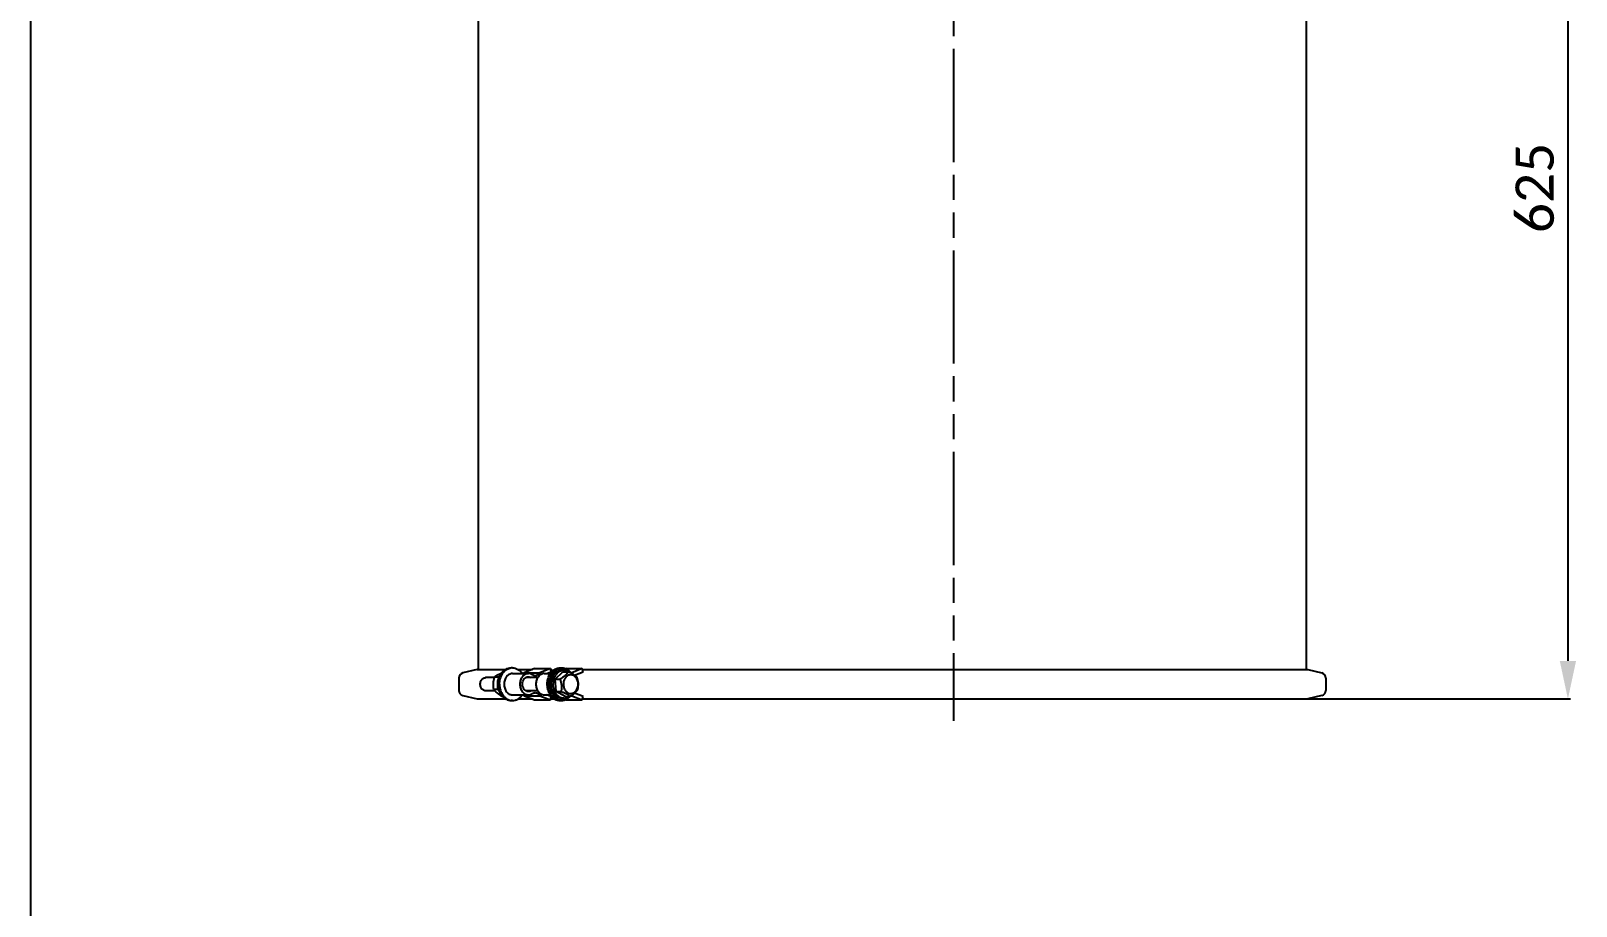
# Model space of a CAD drawing. Header units: millimetres. Extents: x 330 to 5284, y -2489 to 1657.
# Drawn here: x 330 to 1274, y -416 to 119 of the extents above; entities that cross this region are included whole.
import ezdxf

# ---------------------------------------------------------------- set-up
doc = ezdxf.new("R2010")
doc.units = ezdxf.units.MM
doc.header["$LTSCALE"] = 154
doc.header["$PDMODE"] = 3
doc.header["$PDSIZE"] = 8
doc.linetypes.add('PHANTOM', pattern=[0.8, 0.45, -0.05, 0.1, -0.05, 0.1, -0.05])
doc.layers.get('0').update_dxf_attribs({"linetype": 'CONTINUOUS'})
doc.layers.get('Defpoints').update_dxf_attribs({"linetype": 'CONTINUOUS'})
for name, color, linetype in [('00_BUW_DATUM', 7, 'CONTINUOUS'), ('02___PRT_ALL_AXES', 7, 'CONTINUOUS'), ('DEFAULT_3', 7, 'PHANTOM')]:
    doc.layers.add(name, color=color, linetype=linetype)
doc.styles.get("Standard").update_dxf_attribs({"font": 'calibri.ttf'})
doc.dimstyles.new('DIMSTYLE_1', dxfattribs={"dimtxt": 23.333333, "dimasz": 23.333333, "dimexe": 1.5, "dimexo": 1, "dimgap": 0.875, "dimtad": 1, "dimdec": 0, "dimdsep": 46, "dimtxsty": 'Standard', "dimblk": '_FILLED', "dimblk1": '_FILLED', "dimblk2": '_FILLED', "dimcen": 0.09, "dimazin": 2, "dimtp": 0.01, "dimtm": 0.01, "dimtfac": 1, "dimtdec": 0, "dimtofl": 0, "dimtmove": 0, "dimatfit": 3, "dimldrblk": '_FILLED', "dimfxl": 1, "dimtolj": 1, "dimarcsym": 0})

# ---------------------------------------------------------------- blocks, each defined once
blk = doc.blocks.new('_FILLED')
at = {"color": 0, "linetype": 'ByBlock'}
blk.add_solid([(0, 0), (-1, 0.214), (-1, -0.214)], dxfattribs=at)
blk = doc.blocks.new('*D172')
at = {"color": 0, "lineweight": -2}
for p, q in [((1061.04, 335.67), (1270.83, 335.67)), ((1269.33, 312.34), (1269.33, -266.05)), ((1092.38, -289.38), (1270.83, -289.38))]:
    blk.add_line(p, q, dxfattribs=at)
at = {"layer": 'Defpoints', "color": 0}
for p in [(1060.04, 335.67), (1091.38, -289.38), (1269.33, -289.38)]:
    blk.add_point(p, dxfattribs=at)
at = {"color": 0, "linetype": 'ByBlock', "lineweight": -2, "xscale": 23.3333333333, "yscale": 23.3333333333, "zscale": 23.3333333333}
for p, rotation in [((1269.33, 335.67), 89.99999999999999), ((1269.33, -289.38), 270)]:
    blk.add_blockref('_FILLED', p, dxfattribs=dict(at, rotation=rotation))
at = {"color": 0, "insert": (1237.34, 23.14), "char_height": 23.3333, "attachment_point": 2, "rotation": 90, "line_spacing_factor": 0.9}
blk.add_mtext('\\A1;{\\A1;625}', dxfattribs=at)

msp = doc.modelspace()

# ---------------------------------------------------------------- linework, layer by layer
at = {"color": 0, "linetype": 'Continuous'}
msp.add_line((329.797, -503.375), (329.797, 1650.816), dxfattribs=at)
for p, q in [((603.375, -271.279), (603.375, 226.523)), ((624.179, -273.83), (633.903, -273.83)), ((637.68, -270.82), (631.223, -273.283)), ((631.223, -273.283), (640.947, -273.283)), ((637.68, -270.82), (647.403, -270.82)), ((647.403, -270.82), (640.947, -273.283)), ((643.627, -273.83), (647.324, -273.83)), ((644.999, -273.83), (647.856, -272.74)), ((647.856, -272.74), (647.403, -270.82)), ((650.207, -277.288), (655.025, -272.863)), ((655.66, -271.83), (654.566, -271.83)), ((655.025, -272.863), (658.056, -272.863)), ((657.127, -270.82), (656.884, -270.913)), ((657.127, -270.82), (666.851, -270.82)), ((659.869, -273.283), (660.395, -273.283)), ((666.851, -270.82), (660.395, -273.283)), ((662.014, -274.758), (667.304, -272.74)), ((667.304, -272.74), (666.851, -270.82)), ((613.112, -276.33), (607.649, -276.33)), ((639.57, -276.33), (632.296, -276.33)), ((650.842, -284.755), (650.207, -277.288)), ((650.207, -277.288), (653.238, -277.288)), ((613.386, -284.33), (607.649, -284.33)), ((624.179, -286.83), (633.903, -286.83)), ((631.223, -287.377), (640.947, -287.377)), ((631.223, -287.377), (637.68, -289.84)), ((639.57, -284.33), (632.296, -284.33)), ((637.68, -289.84), (647.403, -289.84)), ((640.947, -287.377), (647.403, -289.84)), ((643.627, -286.83), (647.318, -286.83)), ((647.856, -287.92), (644.999, -286.83)), ((647.403, -289.84), (647.856, -287.92)), ((650.842, -284.755), (653.873, -284.755)), ((656.295, -287.797), (650.842, -284.755)), ((655.66, -288.83), (654.566, -288.83)), ((656.295, -287.797), (659.325, -287.797)), ((656.879, -289.745), (657.127, -289.84)), ((657.127, -289.84), (666.851, -289.84)), ((659.976, -287.377), (660.395, -287.377)), ((660.395, -287.377), (666.851, -289.84)), ((667.304, -287.92), (661.993, -285.894)), ((666.851, -289.84), (667.304, -287.92))]:
    msp.add_line(p, q)
for centre, radius, start, end in [((656.51, -271.122), 4.445, 325.220633, 330.912457), ((645.422, -282.979), 19.421, 20.465782, 21.363171), ((637.358, -281.103), 16.913, 347.528922, 348.512913), ((652.841, -281.82), 8.981, 317.388133, 320.439832), ((656.457, -289.569), 4.507, 29.107339, 32.038589)]:
    msp.add_arc(centre, radius, start, end)
for points, knots in [([(615.326, -280.329), (615.326, -279.038), (615.712, -276.505), (617.16, -273.695), (618.798, -271.986), (620.182, -271.045), (621.691, -270.462), (622.747, -270.33), (623.268, -270.33)], [0, 0, 0, 0, 0.274998, 0.5356855, 0.6585206, 0.7759923, 0.8891877, 1, 1, 1, 1]), ([(624.179, -273.83), (623.841, -273.83), (623.154, -273.916), (622.173, -274.295), (621.274, -274.907), (620.49, -275.724), (619.849, -276.716), (619.211, -278.231), (619.017, -279.49), (619.017, -280.33)], [0, 0, 0, 0, 0.1106992, 0.22378, 0.3411331, 0.4638443, 0.592103, 0.7252814, 1, 1, 1, 1]), ([(633.903, -273.83), (633.565, -273.83), (632.878, -273.916), (631.897, -274.295), (630.997, -274.907), (629.933, -276.017), (628.992, -277.846), (628.613, -280.33), (628.992, -282.814), (629.933, -284.642), (630.997, -285.753), (631.897, -286.365), (632.878, -286.744), (633.565, -286.83), (633.903, -286.83)], [0, 0, 0, 0, 0.0554057, 0.1120035, 0.1707395, 0.2321573, 0.3625014, 0.5, 0.6374986, 0.7678427, 0.8292605, 0.8879965, 0.9445943, 1, 1, 1, 1]), ([(631.223, -273.283), (631.196, -273.332), (631.085, -273.522), (630.961, -273.705), (630.86, -273.835)], [0, 0, 0, 0, 0.2530895, 1, 1, 1, 1]), ([(636.379, -274.626), (636.012, -274.374), (635.216, -273.972), (634.334, -273.83), (633.903, -273.83)], [0, 0, 0, 0, 0.5083419, 1, 1, 1, 1]), ([(640.947, -273.283), (640.79, -273.565), (640.425, -274.084), (639.725, -274.695), (638.924, -275.081), (638.348, -275.169), (638.066, -275.169)], [0, 0, 0, 0, 0.2688994, 0.5233878, 0.7653702, 1, 1, 1, 1]), ([(643.627, -273.83), (643.288, -273.83), (642.602, -273.916), (641.621, -274.295), (640.721, -274.907), (639.656, -276.017), (638.715, -277.846), (638.336, -280.33), (638.715, -282.814), (639.656, -284.642), (640.721, -285.753), (641.621, -286.365), (642.602, -286.744), (643.288, -286.83), (643.627, -286.83)], [0, 0, 0, 0, 0.0554057, 0.1120035, 0.1707395, 0.2321573, 0.3625014, 0.5, 0.6374986, 0.7678427, 0.8292605, 0.8879965, 0.9445943, 1, 1, 1, 1]), ([(648.201, -286.792), (647.703, -286.05), (646.889, -284.392), (646.286, -281.666), (646.303, -278.838), (646.941, -276.123), (648.157, -273.728), (649.866, -271.838), (651.632, -270.808), (653.127, -270.398), (653.886, -270.33), (654.262, -270.33)], [0, 0, 0, 0, 0.1281816, 0.2617516, 0.3971945, 0.5305496, 0.6583535, 0.7785669, 0.8913848, 0.9460036, 1, 1, 1, 1]), ([(648.808, -286.468), (648.167, -285.515), (647.455, -283.872), (647.039, -281.551), (646.974, -279.151), (647.449, -276.784), (648.443, -274.682), (649.404, -273.323), (650.556, -272.214), (651.859, -271.4), (653.268, -270.912), (654.728, -270.773), (656.182, -270.99), (657.572, -271.553), (658.846, -272.436), (659.572, -273.198), (659.904, -273.617)], [0, 0, 0, 0, 0.1321552, 0.2010429, 0.2705554, 0.4073567, 0.4733988, 0.5369383, 0.597759, 0.6560343, 0.7123517, 0.767655, 0.8230881, 0.8797681, 0.9385702, 1, 1, 1, 1]), ([(649.389, -274.876), (649.696, -274.413), (650.388, -273.567), (651.656, -272.585), (653.071, -271.97), (654.074, -271.83), (654.566, -271.83)], [0, 0, 0, 0, 0.2668436, 0.5205726, 0.763402, 1, 1, 1, 1]), ([(655.66, -271.83), (655.167, -271.83), (654.164, -271.97), (652.749, -272.585), (651.482, -273.567), (650.79, -274.413), (650.482, -274.876)], [0, 0, 0, 0, 0.2365976, 0.4794278, 0.733158, 1, 1, 1, 1]), ([(658.056, -272.863), (657.841, -273.237), (657.304, -274.03), (656.222, -275.162), (654.829, -276.261), (653.784, -276.948), (653.238, -277.288)], [0, 0, 0, 0, 0.1960603, 0.4328037, 0.707593, 1, 1, 1, 1]), ([(654.262, -270.33), (654.833, -270.33), (655.996, -270.49), (657.639, -271.193), (659.116, -272.317), (659.927, -273.287), (660.289, -273.818)], [0, 0, 0, 0, 0.2368869, 0.4798464, 0.7334651, 1, 1, 1, 1]), ([(659.728, -273.547), (659.443, -273.276), (658.838, -272.789), (657.828, -272.241), (656.76, -271.905), (656.024, -271.83), (655.66, -271.83)], [0, 0, 0, 0, 0.2608711, 0.5128725, 0.7582272, 1, 1, 1, 1]), ([(663.509, -275.904), (662.882, -275.303), (661.661, -274.475), (659.78, -273.563), (658.648, -273.096), (658.056, -272.863)], [0, 0, 0, 0, 0.4151754, 0.6957488, 1, 1, 1, 1]), ([(605.021, -282.577), (604.689, -281.961), (604.326, -280.546), (604.624, -278.769), (605.296, -277.571), (605.968, -276.878), (606.771, -276.433), (607.361, -276.33), (607.649, -276.33)], [0, 0, 0, 0, 0.264376, 0.5316024, 0.658784, 0.7785726, 0.8914155, 1, 1, 1, 1]), ([(607.649, -284.33), (607.391, -284.33), (606.862, -284.247), (605.864, -283.759), (605.293, -283.082), (605.021, -282.577)], [0, 0, 0, 0, 0.2351953, 0.4779813, 1, 1, 1, 1]), ([(615.12, -280.33), (615.12, -279.468), (615.324, -277.767), (615.943, -276.165), (616.35, -275.437)], [0, 0, 0, 0, 0.508363, 1, 1, 1, 1]), ([(616.35, -285.222), (615.943, -284.495), (615.324, -282.893), (615.12, -281.192), (615.12, -280.33)], [0, 0, 0, 0, 0.4916375, 1, 1, 1, 1]), ([(615.326, -280.329), (615.326, -281.621), (615.712, -284.154), (617.159, -286.964), (618.797, -288.673), (620.182, -289.614), (621.691, -290.198), (622.747, -290.33), (623.268, -290.33)], [0, 0, 0, 0, 0.2749976, 0.5356865, 0.6585222, 0.7759939, 0.8891887, 1, 1, 1, 1]), ([(619.017, -280.33), (619.017, -281.169), (619.211, -282.429), (619.849, -283.944), (620.49, -284.935), (621.274, -285.753), (622.173, -286.365), (623.154, -286.744), (623.841, -286.83), (624.179, -286.83)], [0, 0, 0, 0, 0.2747186, 0.407897, 0.5361557, 0.6588669, 0.77622, 0.8893008, 1, 1, 1, 1]), ([(633.903, -284.83), (633.669, -284.83), (633.194, -284.77), (632.273, -284.415), (631.265, -283.536), (630.504, -282.051), (630.24, -280.33), (630.504, -278.609), (631.265, -277.124), (632.273, -276.244), (633.194, -275.889), (633.669, -275.83), (633.903, -275.83)], [0, 0, 0, 0, 0.0554793, 0.1121511, 0.2318035, 0.3623192, 0.5, 0.6376808, 0.7681965, 0.8878489, 0.9445207, 1, 1, 1, 1]), ([(633.903, -275.83), (634.185, -275.83), (634.759, -275.917), (635.283, -276.165), (635.527, -276.321)], [0, 0, 0, 0, 0.4924673, 1, 1, 1, 1]), ([(638.066, -275.169), (637.773, -275.169), (637.171, -275.073), (636.629, -274.799), (636.379, -274.626)], [0, 0, 0, 0, 0.491647, 1, 1, 1, 1]), ([(650.235, -286.849), (649.531, -286.108), (648.684, -284.741), (648.044, -282.72), (647.718, -280.54), (647.945, -277.793), (648.803, -275.757), (649.389, -274.876)], [0, 0, 0, 0, 0.2390546, 0.3655645, 0.4946429, 0.7526607, 1, 1, 1, 1]), ([(650.482, -274.876), (649.897, -275.757), (649.038, -277.793), (648.812, -280.54), (649.138, -282.72), (649.778, -284.741), (650.625, -286.108), (651.329, -286.849)], [0, 0, 0, 0, 0.2473393, 0.5053571, 0.6344355, 0.7609454, 1, 1, 1, 1]), ([(653.238, -277.288), (653.685, -278.434), (654.201, -280.243), (654.226, -282.694), (654.05, -283.893), (653.933, -284.471)], [0, 0, 0, 0, 0.5045014, 0.7579174, 1, 1, 1, 1]), ([(663.535, -277.129), (663.218, -276.541), (662.411, -275.501), (660.704, -274.591), (658.81, -274.609), (657.115, -275.554), (655.879, -277.193), (655.233, -279.264), (655.245, -281.479), (655.708, -282.897), (656.05, -283.531)], [0, 0, 0, 0, 0.1251935, 0.2399532, 0.3502493, 0.4653422, 0.590962, 0.7261776, 0.8650608, 1, 1, 1, 1]), ([(656.05, -283.531), (656.367, -284.118), (657.174, -285.158), (658.881, -286.069), (660.775, -286.051), (662.47, -285.106), (663.706, -283.467), (664.352, -281.395), (664.34, -279.181), (663.877, -277.763), (663.535, -277.129)], [0, 0, 0, 0, 0.1251935, 0.2399532, 0.3502493, 0.4653422, 0.590962, 0.7261776, 0.8650608, 1, 1, 1, 1]), ([(664.144, -283.371), (664.401, -282.203), (664.669, -279.742), (664.048, -277.345), (663.617, -276.188)], [0, 0, 0, 0, 0.4922042, 1, 1, 1, 1]), ([(630.86, -286.825), (630.893, -286.868), (631.025, -287.045), (631.143, -287.232), (631.223, -287.377)], [0, 0, 0, 0, 0.2469613, 1, 1, 1, 1]), ([(635.527, -284.339), (635.283, -284.495), (634.759, -284.743), (634.185, -284.83), (633.903, -284.83)], [0, 0, 0, 0, 0.5075327, 1, 1, 1, 1]), ([(633.903, -286.83), (634.334, -286.83), (635.216, -286.688), (636.012, -286.286), (636.379, -286.033)], [0, 0, 0, 0, 0.4916581, 1, 1, 1, 1]), ([(636.379, -286.033), (636.629, -285.861), (637.171, -285.587), (637.773, -285.49), (638.066, -285.49)], [0, 0, 0, 0, 0.508353, 1, 1, 1, 1]), ([(638.066, -285.49), (638.348, -285.49), (638.924, -285.579), (639.725, -285.965), (640.425, -286.575), (640.79, -287.095), (640.947, -287.377)], [0, 0, 0, 0, 0.2346298, 0.4766122, 0.7311006, 1, 1, 1, 1]), ([(648.201, -286.792), (648.563, -287.33), (649.376, -288.313), (650.861, -289.454), (652.515, -290.167), (653.687, -290.33), (654.262, -290.33)], [0, 0, 0, 0, 0.2666955, 0.5203718, 0.7632639, 1, 1, 1, 1]), ([(648.808, -286.468), (649.112, -286.921), (649.787, -287.756), (650.999, -288.767), (652.348, -289.471), (653.783, -289.838), (655.25, -289.85), (656.69, -289.507), (658.046, -288.825), (658.844, -288.177), (659.214, -287.812)], [0, 0, 0, 0, 0.1349497, 0.2640494, 0.3880055, 0.5083779, 0.6274113, 0.7476177, 0.8712733, 1, 1, 1, 1]), ([(654.566, -288.83), (654.174, -288.83), (653.38, -288.742), (652.233, -288.352), (651.161, -287.719), (650.529, -287.159), (650.235, -286.849)], [0, 0, 0, 0, 0.2406782, 0.4854717, 0.7378101, 1, 1, 1, 1]), ([(651.329, -286.849), (651.623, -287.159), (652.255, -287.719), (653.327, -288.352), (654.474, -288.742), (655.268, -288.83), (655.66, -288.83)], [0, 0, 0, 0, 0.2621899, 0.5145283, 0.7593218, 1, 1, 1, 1]), ([(653.873, -284.755), (654.465, -284.988), (655.596, -285.456), (657.478, -286.367), (658.699, -287.196), (659.325, -287.797)], [0, 0, 0, 0, 0.3042557, 0.5848144, 1, 1, 1, 1]), ([(654.262, -290.33), (654.734, -290.33), (655.689, -290.222), (657.066, -289.743), (658.35, -288.966), (659.101, -288.28), (659.45, -287.901)], [0, 0, 0, 0, 0.2403339, 0.4849519, 0.737405, 1, 1, 1, 1]), ([(655.66, -288.83), (656.22, -288.83), (657.364, -288.647), (658.398, -288.129), (658.875, -287.804)], [0, 0, 0, 0, 0.491785, 1, 1, 1, 1]), ([(659.325, -287.797), (659.872, -287.456), (660.917, -286.77), (662.31, -285.67), (663.391, -284.539), (663.929, -283.746), (664.144, -283.371)], [0, 0, 0, 0, 0.2924111, 0.5671864, 0.8039389, 1, 1, 1, 1])]:
    msp.add_open_spline(points, degree=3, knots=knots)
at = {"layer": '00_BUW_DATUM'}
for p, q in [((624.179, -270.33), (623.268, -270.33)), ((653.351, -270.33), (654.262, -270.33)), ((616.011, -276.113), (613.159, -276.113)), ((615.64, -283.598), (612.725, -283.598)), ((618.01, -287.815), (617.655, -287.815)), ((624.179, -290.33), (623.268, -290.33)), ((653.351, -290.33), (654.262, -290.33))]:
    msp.add_line(p, q, dxfattribs=at)
for centre, start, end in [((624.181, -276.669), 90.013185, 98.212976), ((624.181, -283.991), 261.787138, 269.986807)]:
    msp.add_arc(centre, 6.339, start, end, dxfattribs=at)
for points, knots in [([(615.489, -274.479), (615.659, -274.375), (616.373, -273.952), (617.106, -273.56), (617.668, -273.272)], [0, 0, 0, 0, 0.2392147, 1, 1, 1, 1]), ([(616.238, -280.329), (616.238, -279.129), (616.572, -276.771), (617.825, -274.109), (619.257, -272.412), (620.479, -271.419), (621.828, -270.72), (622.793, -270.464), (623.275, -270.395)], [0, 0, 0, 0, 0.2728678, 0.5333606, 0.656861, 0.7752722, 0.8892145, 1, 1, 1, 1]), ([(624.179, -270.33), (624.751, -270.33), (625.915, -270.49), (627.561, -271.195), (629.039, -272.322), (629.851, -273.295), (630.212, -273.827)], [0, 0, 0, 0, 0.2368609, 0.4798099, 0.7334457, 1, 1, 1, 1]), ([(647.29, -286.792), (646.791, -286.05), (645.978, -284.392), (645.374, -281.666), (645.391, -278.838), (646.029, -276.123), (647.245, -273.728), (648.954, -271.838), (650.72, -270.808), (652.215, -270.398), (652.974, -270.33), (653.351, -270.33)], [0, 0, 0, 0, 0.1281816, 0.2617517, 0.3971947, 0.5305499, 0.6583537, 0.7785671, 0.8913848, 0.9460035, 1, 1, 1, 1]), ([(612.725, -283.598), (612.652, -282.984), (612.545, -281.737), (612.553, -280.485), (612.589, -279.856)], [0, 0, 0, 0, 0.4954049, 1, 1, 1, 1]), ([(612.589, -279.856), (612.626, -279.222), (612.766, -277.965), (613.016, -276.725), (613.159, -276.113)], [0, 0, 0, 0, 0.5020927, 1, 1, 1, 1]), ([(613.159, -276.113), (613.507, -275.832), (614.265, -275.259), (615.06, -274.74), (615.489, -274.479)], [0, 0, 0, 0, 0.4706904, 1, 1, 1, 1]), ([(616.238, -280.329), (616.238, -281.529), (616.572, -283.888), (617.825, -286.55), (619.256, -288.247), (620.479, -289.241), (621.828, -289.94), (622.793, -290.195), (623.275, -290.265)], [0, 0, 0, 0, 0.2728673, 0.5333615, 0.6568624, 0.7752736, 0.8892154, 1, 1, 1, 1]), ([(614.837, -285.707), (614.44, -285.367), (613.707, -284.691), (613.032, -283.957), (612.725, -283.598)], [0, 0, 0, 0, 0.5250988, 1, 1, 1, 1]), ([(617.655, -287.815), (617.403, -287.645), (616.436, -286.98), (615.498, -286.272), (614.837, -285.707)], [0, 0, 0, 0, 0.2591966, 1, 1, 1, 1]), ([(624.179, -290.33), (624.751, -290.33), (625.915, -290.169), (627.56, -289.465), (629.039, -288.337), (629.851, -287.365), (630.212, -286.832)], [0, 0, 0, 0, 0.236861, 0.47981, 0.7334458, 1, 1, 1, 1]), ([(647.29, -286.792), (647.651, -287.33), (648.464, -288.313), (649.949, -289.454), (651.603, -290.167), (652.775, -290.33), (653.35, -290.33)], [0, 0, 0, 0, 0.266689, 0.5203714, 0.7632639, 1, 1, 1, 1])]:
    msp.add_open_spline(points, degree=3, knots=knots, dxfattribs=at)
at = {"layer": '02___PRT_ALL_AXES'}
for p, q in [((1109.375, 223.619), (1109.375, -271.279)), ((602.484, -271.279), (593.792, -273.473)), ((602.484, -271.279), (619.903, -271.279)), ((627.538, -271.279), (636.477, -271.279)), ((645.285, -273.83), (647.939, -273.013)), ((647.512, -271.279), (648.211, -271.279)), ((647.559, -271.479), (648.211, -271.279)), ((648.455, -272.459), (648.211, -271.279)), ((666.959, -271.279), (1110.267, -271.279)), ((1110.267, -271.279), (1118.959, -273.473)), ((591.375, -276.576), (591.375, -284.084)), ((1121.375, -276.576), (1121.375, -284.084)), ((593.792, -287.186), (602.484, -289.381)), ((602.484, -289.381), (619.903, -289.381)), ((627.538, -289.381), (636.477, -289.381)), ((647.951, -287.651), (645.285, -286.83)), ((647.512, -289.381), (649.987, -289.381)), ((648.211, -289.381), (647.559, -289.18)), ((648.457, -288.195), (648.211, -289.381)), ((666.959, -289.381), (1110.267, -289.381)), ((1118.959, -287.186), (1110.267, -289.381))]:
    msp.add_line(p, q, dxfattribs=at)
for centre, start, end in [((594.575, -276.576), 104.172338, 180), ((1118.175, -276.576), 0, 75.827662), ((594.575, -284.084), 180, 255.827662), ((1118.175, -284.084), 284.172338, 0)]:
    msp.add_arc(centre, 3.2, start, end, dxfattribs=at)
at = {"layer": 'DEFAULT_3'}
msp.add_line((893.662, 477.797), (893.662, -302.742), dxfattribs=at)

# ---------------------------------------------------------------- dimensions: what is measured, and where the dimension line sits
dim = msp.add_linear_dim(base=(1269.33, -289.381), p1=(1060.042, 335.67), p2=(1091.381, -289.381), angle=270, text='{\\A1;<>}', dimstyle='DIMSTYLE_1', override={"dimtxsty": 'Standard'})
dim.commit()
dim.dimension.update_dxf_attribs({"geometry": '*D172', "text_midpoint": (1269.33, 23.144), "dimtype": 160})

doc.saveas('drawing.dxf')
